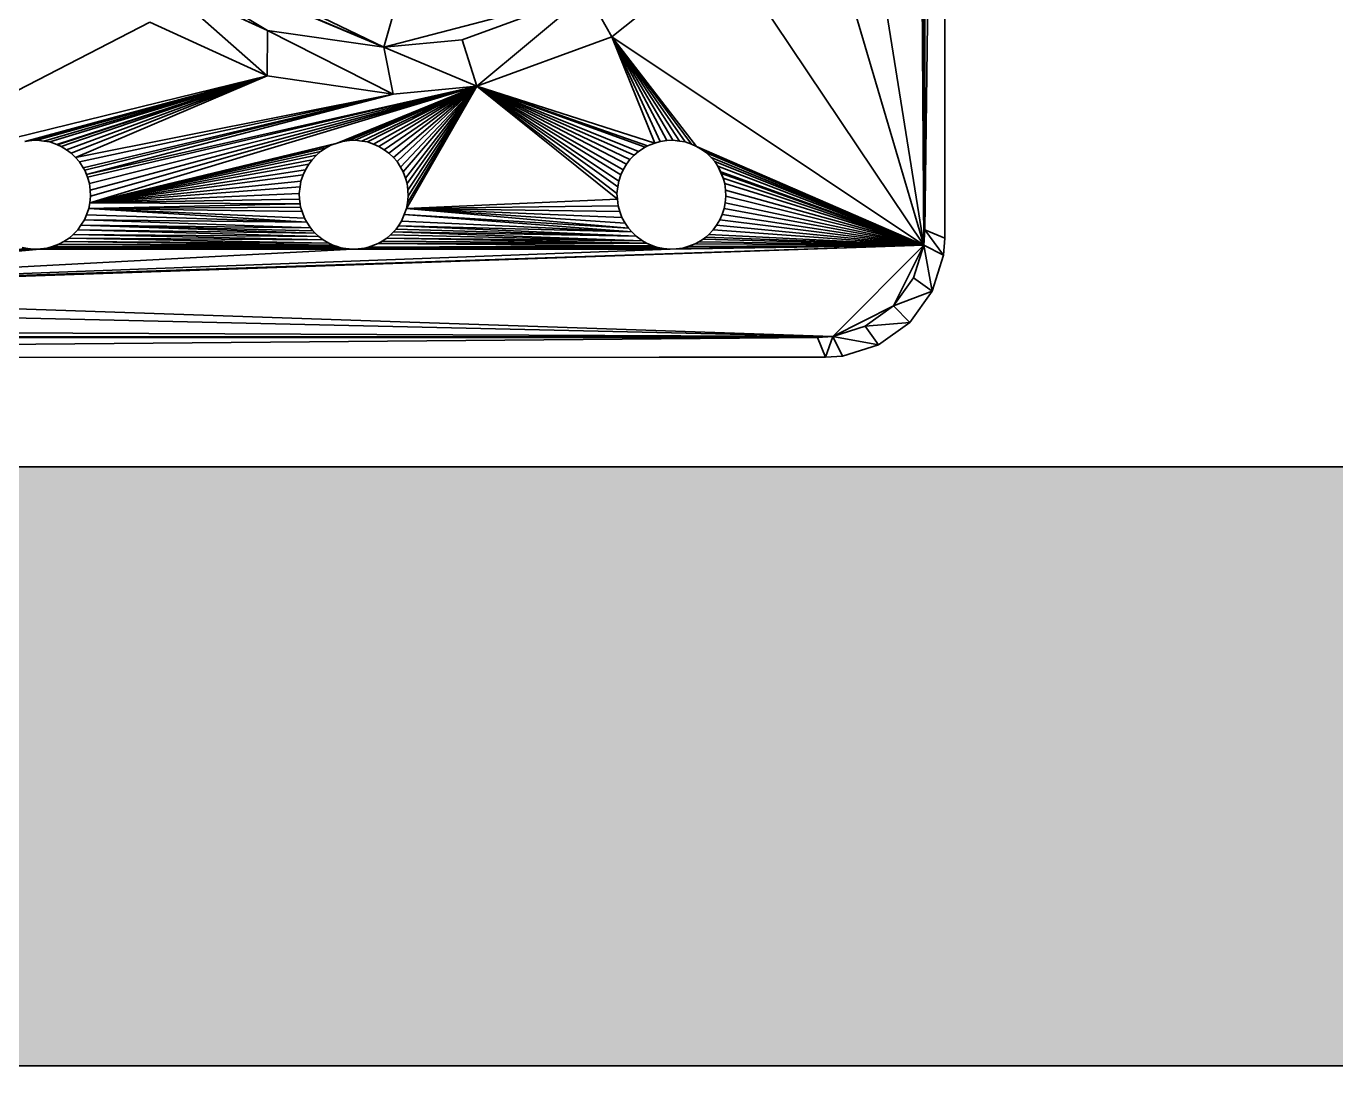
# Model space of a CAD drawing. Header units: millimetres. Extents: x -234375 to -184638, y -91483 to -70216.
# Drawn here: x -229682.9 to -229355, y -74151.6 to -73891.1 of the extents above; entities that cross this region are included whole.
import ezdxf

# ---------------------------------------------------------------- set-up
doc = ezdxf.new("R2010")
doc.units = ezdxf.units.MM
doc.header["$MEASUREMENT"] = 0
for name, color, linetype, lineweight in [('New_0_Pen_No__7', 7, 'Continuous', 35), ('New_Drawing & Figure_Pen_No__7', 7, 'Continuous', 35), ('New_Structural - Bearing_Pen_No__27', 7, 'Continuous', 35)]:
    doc.layers.add(name, color=color, linetype=linetype, lineweight=lineweight)
doc.layers.add('New_Structural - Bearing', color=7, linetype='Continuous')
doc.layers.add('New_Structural - Bearing_Pen_No__160', color=33, linetype='Continuous', lineweight=20, true_color=0xb4a35c)

# ---------------------------------------------------------------- blocks, each defined once
blk = doc.blocks.new('Wall_47', base_point=(-234132.12, -74001.63))
at = {"layer": 'New_Structural - Bearing_Pen_No__160', "linetype": 'Continuous', "lineweight": 0, "true_color": 0x5a512e}
blk.add_hatch(color=59, dxfattribs=at).paths.add_polyline_path([(-230682, -74001.47), (-230681.99, -74151.47), (-228247.57, -74151.37), (-228247.58, -74001.37)])
at = {"layer": 'New_Structural - Bearing_Pen_No__27', "color": 7, "linetype": 'Continuous', "lineweight": 35, "flags": 128}
for points in [[(-228247.58, -74001.37), (-230682, -74001.47)], [(-230681.99, -74151.47), (-228247.57, -74151.37)]]:
    blk.add_lwpolyline(points, dxfattribs=at)

msp = doc.modelspace()

# ---------------------------------------------------------------- linework, layer by layer
at = {"layer": 'New_0_Pen_No__7', "color": 7, "linetype": 'Continuous', "lineweight": 35}
for p, q in [((-228142.51, -74001.36), (-231982.12, -74001.53)), ((-228142.5, -74151.36), (-234282.11, -74151.64))]:
    msp.add_line(p, q, dxfattribs=at)
at = {"layer": 'New_Drawing & Figure_Pen_No__7', "color": 7, "linetype": 'Continuous', "lineweight": 35}
for p, q in [((-229460.71, -73556.25), (-229458.15, -73945.95)), ((-229460.71, -73556.25), (-229458.15, -73945.95)), ((-229457.89, -73568.24), (-229458.15, -73945.95)), ((-229457.89, -73568.24), (-229458.15, -73945.95)), ((-229457.88, -73942.11), (-229457.89, -73568.24)), ((-229457.89, -73568.24), (-229457.88, -73942.11)), ((-229457.88, -73942.11), (-229452.92, -73566.18)), ((-229457.88, -73942.11), (-229452.92, -73566.18)), ((-229452.9, -73944.16), (-229452.92, -73566.18)), ((-229452.92, -73566.18), (-229452.9, -73944.16)), ((-229479.92, -73808.79), (-229458.15, -73945.95)), ((-229479.92, -73808.79), (-229458.15, -73945.95)), ((-229488.88, -73841.78), (-229458.15, -73945.95)), ((-229488.88, -73841.78), (-229458.15, -73945.95)), ((-229672.16, -73862.9), (-229593.33, -73896.36)), ((-229672.16, -73862.9), (-229593.33, -73896.36)), ((-229593.33, -73896.36), (-229666.86, -73865.56)), ((-229666.86, -73865.56), (-229593.33, -73896.36)), ((-229666.86, -73865.56), (-229622.49, -73892.15)), ((-229666.86, -73865.56), (-229622.49, -73892.15)), ((-229536.28, -73893.79), (-229508.17, -73871.38)), ((-229536.28, -73893.79), (-229508.17, -73871.38)), ((-229508.17, -73871.38), (-229458.15, -73945.95)), ((-229508.17, -73871.38), (-229458.15, -73945.95)), ((-229622.62, -73903.56), (-229649.54, -73879.7)), ((-229649.54, -73879.7), (-229622.49, -73892.15)), ((-229622.62, -73903.56), (-229649.54, -73879.7)), ((-229622.49, -73892.15), (-229649.54, -73879.7)), ((-229619.86, -73883.58), (-229593.33, -73896.36)), ((-229593.33, -73896.36), (-229619.86, -73883.58)), ((-229593.33, -73896.36), (-229542.33, -73883.02)), ((-229593.33, -73896.36), (-229542.33, -73883.02)), ((-229573.79, -73894.51), (-229542.33, -73883.02)), ((-229542.33, -73883.02), (-229573.79, -73894.51)), ((-229570.04, -73906.13), (-229542.33, -73883.02)), ((-229542.33, -73883.02), (-229570.04, -73906.13)), ((-229542.33, -73883.02), (-229536.28, -73893.79)), ((-229542.33, -73883.02), (-229536.28, -73893.79)), ((-229728.45, -73929.49), (-229651.94, -73890.06)), ((-229728.45, -73929.49), (-229651.94, -73890.06)), ((-229651.94, -73890.06), (-229622.62, -73903.56)), ((-229622.62, -73903.56), (-229651.94, -73890.06)), ((-229593.33, -73896.36), (-229591.02, -73888.22)), ((-229593.33, -73896.36), (-229591.02, -73888.22)), ((-229622.62, -73903.56), (-229622.49, -73892.15)), ((-229622.62, -73903.56), (-229622.49, -73892.15)), ((-229593.33, -73896.36), (-229622.49, -73892.15)), ((-229622.49, -73892.15), (-229591.02, -73908.11)), ((-229591.02, -73908.11), (-229622.49, -73892.15)), ((-229593.33, -73896.36), (-229622.49, -73892.15)), ((-229593.33, -73896.36), (-229573.79, -73894.51)), ((-229573.79, -73894.51), (-229593.33, -73896.36)), ((-229591.02, -73908.11), (-229593.33, -73896.36)), ((-229570.04, -73906.13), (-229593.33, -73896.36)), ((-229593.33, -73896.36), (-229570.04, -73906.13)), ((-229593.33, -73896.36), (-229591.02, -73908.11)), ((-229573.79, -73894.51), (-229570.04, -73906.13)), ((-229573.79, -73894.51), (-229570.04, -73906.13)), ((-229570.04, -73906.13), (-229536.28, -73893.79)), ((-229570.04, -73906.13), (-229536.28, -73893.79)), ((-229536.28, -73893.79), (-229525.5, -73920.36)), ((-229458.15, -73945.95), (-229536.28, -73893.79)), ((-229515.05, -73921.19), (-229536.28, -73893.79)), ((-229536.28, -73893.79), (-229517.89, -73920.09)), ((-229536.28, -73893.79), (-229519.32, -73919.86)), ((-229516.35, -73920.65), (-229536.28, -73893.79)), ((-229517.89, -73920.09), (-229536.28, -73893.79)), ((-229515.05, -73921.19), (-229536.28, -73893.79)), ((-229516.35, -73920.65), (-229536.28, -73893.79)), ((-229536.28, -73893.79), (-229521, -73919.66)), ((-229536.28, -73893.79), (-229522.46, -73919.75)), ((-229519.32, -73919.86), (-229536.28, -73893.79)), ((-229521, -73919.66), (-229536.28, -73893.79)), ((-229536.28, -73893.79), (-229524.14, -73919.95)), ((-229536.28, -73893.79), (-229525.5, -73920.36)), ((-229522.46, -73919.75), (-229536.28, -73893.79)), ((-229524.14, -73919.95), (-229536.28, -73893.79)), ((-229536.28, -73893.79), (-229458.15, -73945.95)), ((-229622.62, -73903.56), (-229728.45, -73929.49)), ((-229728.45, -73929.49), (-229622.62, -73903.56)), ((-229622.62, -73903.56), (-229683.29, -73919.96)), ((-229683.29, -73919.96), (-229622.62, -73903.56)), ((-229622.62, -73903.56), (-229681.61, -73919.76)), ((-229622.62, -73903.56), (-229681.61, -73919.76)), ((-229622.62, -73903.56), (-229680.15, -73919.67)), ((-229680.15, -73919.67), (-229622.62, -73903.56)), ((-229622.62, -73903.56), (-229678.49, -73919.86)), ((-229678.49, -73919.86), (-229622.62, -73903.56)), ((-229622.62, -73903.56), (-229677.04, -73920.1)), ((-229622.62, -73903.56), (-229677.04, -73920.1)), ((-229675.29, -73920.73), (-229622.62, -73903.56)), ((-229622.62, -73903.56), (-229675.29, -73920.73)), ((-229622.62, -73903.56), (-229675.08, -73920.8)), ((-229622.62, -73903.56), (-229675.08, -73920.8)), ((-229674.2, -73921.19), (-229622.62, -73903.56)), ((-229622.62, -73903.56), (-229674.2, -73921.19)), ((-229622.62, -73903.56), (-229672.84, -73922.06)), ((-229622.62, -73903.56), (-229672.84, -73922.06)), ((-229622.62, -73903.56), (-229671.7, -73922.86)), ((-229671.7, -73922.86), (-229622.62, -73903.56)), ((-229670.57, -73924), (-229622.62, -73903.56)), ((-229670.57, -73924), (-229622.62, -73903.56)), ((-229667.84, -73928.26), (-229570.04, -73906.13)), ((-229570.04, -73906.13), (-229667.84, -73928.26)), ((-229570.04, -73906.13), (-229667.62, -73928.88)), ((-229667.62, -73928.88), (-229570.04, -73906.13)), ((-229667.12, -73930.51), (-229570.04, -73906.13)), ((-229667.12, -73930.51), (-229570.04, -73906.13)), ((-229667.02, -73935.32), (-229570.04, -73906.13)), ((-229570.04, -73906.13), (-229667.02, -73935.32)), ((-229570.04, -73906.13), (-229666.92, -73932.19)), ((-229570.04, -73906.13), (-229666.92, -73932.19)), ((-229666.83, -73933.65), (-229570.04, -73906.13)), ((-229570.04, -73906.13), (-229666.83, -73933.65)), ((-229591.02, -73908.11), (-229622.62, -73903.56)), ((-229622.62, -73903.56), (-229591.02, -73908.11)), ((-229605.08, -73920.36), (-229570.04, -73906.13)), ((-229570.04, -73906.13), (-229605.08, -73920.36)), ((-229603.71, -73919.95), (-229570.04, -73906.13)), ((-229603.71, -73919.95), (-229570.04, -73906.13)), ((-229570.04, -73906.13), (-229602.03, -73919.76)), ((-229602.03, -73919.76), (-229570.04, -73906.13)), ((-229570.04, -73906.13), (-229600.58, -73919.67)), ((-229570.04, -73906.13), (-229600.58, -73919.67)), ((-229570.04, -73906.13), (-229598.9, -73919.86)), ((-229598.9, -73919.86), (-229570.04, -73906.13)), ((-229597.47, -73920.1), (-229570.04, -73906.13)), ((-229597.47, -73920.1), (-229570.04, -73906.13)), ((-229570.04, -73906.13), (-229595.93, -73920.65)), ((-229595.93, -73920.65), (-229570.04, -73906.13)), ((-229594.62, -73921.19), (-229570.04, -73906.13)), ((-229570.04, -73906.13), (-229594.62, -73921.19)), ((-229570.04, -73906.13), (-229593.26, -73922.05)), ((-229570.04, -73906.13), (-229593.26, -73922.05)), ((-229570.04, -73906.13), (-229592.12, -73922.86)), ((-229592.12, -73922.86), (-229570.04, -73906.13)), ((-229570.04, -73906.13), (-229591.02, -73908.11)), ((-229591.02, -73908.11), (-229570.04, -73906.13)), ((-229570.04, -73906.13), (-229590.99, -73923.99)), ((-229590.99, -73923.99), (-229570.04, -73906.13)), ((-229570.04, -73906.13), (-229590.06, -73925.02)), ((-229590.06, -73925.02), (-229570.04, -73906.13)), ((-229570.04, -73906.13), (-229589.19, -73926.38)), ((-229589.19, -73926.38), (-229570.04, -73906.13)), ((-229570.04, -73906.13), (-229588.5, -73927.6)), ((-229588.5, -73927.6), (-229570.04, -73906.13)), ((-229570.04, -73906.13), (-229587.95, -73929.14)), ((-229587.95, -73929.14), (-229570.04, -73906.13)), ((-229587.69, -73936.75), (-229570.04, -73906.13)), ((-229570.04, -73906.13), (-229587.69, -73936.75)), ((-229570.04, -73906.13), (-229587.54, -73930.51)), ((-229587.54, -73930.51), (-229570.04, -73906.13)), ((-229587.45, -73935.32), (-229570.04, -73906.13)), ((-229587.45, -73935.32), (-229570.04, -73906.13)), ((-229570.04, -73906.13), (-229587.35, -73932.18)), ((-229587.35, -73932.18), (-229570.04, -73906.13)), ((-229570.04, -73906.13), (-229587.25, -73933.64)), ((-229587.25, -73933.64), (-229570.04, -73906.13)), ((-229527.96, -73921.41), (-229570.04, -73906.13)), ((-229527.35, -73921.06), (-229570.04, -73906.13)), ((-229570.04, -73906.13), (-229534.98, -73932.98)), ((-229570.04, -73906.13), (-229534.88, -73934.44)), ((-229534.88, -73934.44), (-229570.04, -73906.13)), ((-229570.04, -73906.13), (-229525.5, -73920.36)), ((-229570.04, -73906.13), (-229530.65, -73923.4)), ((-229570.04, -73906.13), (-229531.77, -73924.52)), ((-229570.04, -73906.13), (-229529.62, -73922.46)), ((-229570.04, -73906.13), (-229530.65, -73923.4)), ((-229527.96, -73921.41), (-229570.04, -73906.13)), ((-229529.62, -73922.46), (-229570.04, -73906.13)), ((-229570.04, -73906.13), (-229531.77, -73924.52)), ((-229570.04, -73906.13), (-229532.59, -73925.67)), ((-229570.04, -73906.13), (-229533.45, -73927.03)), ((-229570.04, -73906.13), (-229533.99, -73928.33)), ((-229532.59, -73925.67), (-229570.04, -73906.13)), ((-229533.45, -73927.03), (-229570.04, -73906.13)), ((-229570.04, -73906.13), (-229534.55, -73929.87)), ((-229570.04, -73906.13), (-229534.78, -73931.31)), ((-229533.99, -73928.33), (-229570.04, -73906.13)), ((-229534.55, -73929.87), (-229570.04, -73906.13)), ((-229534.78, -73931.31), (-229570.04, -73906.13)), ((-229534.98, -73932.98), (-229570.04, -73906.13)), ((-229525.5, -73920.36), (-229570.04, -73906.13)), ((-229527.35, -73921.06), (-229570.04, -73906.13)), ((-229591.02, -73908.11), (-229670.57, -73924)), ((-229591.02, -73908.11), (-229670.57, -73924)), ((-229669.63, -73925.03), (-229591.02, -73908.11)), ((-229591.02, -73908.11), (-229669.63, -73925.03)), ((-229591.02, -73908.11), (-229668.68, -73926.53)), ((-229668.68, -73926.53), (-229591.02, -73908.11)), ((-229668.27, -73927.16), (-229591.02, -73908.11)), ((-229591.02, -73908.11), (-229668.27, -73927.16)), ((-229667.84, -73928.26), (-229591.02, -73908.11)), ((-229591.02, -73908.11), (-229667.84, -73928.26)), ((-229683.29, -73919.96), (-229681.61, -73919.76)), ((-229680.15, -73919.67), (-229681.61, -73919.76)), ((-229678.49, -73919.86), (-229680.15, -73919.67)), ((-229602.03, -73919.76), (-229603.71, -73919.95)), ((-229600.58, -73919.67), (-229602.03, -73919.76)), ((-229598.9, -73919.86), (-229600.58, -73919.67)), ((-229522.46, -73919.75), (-229524.14, -73919.95)), ((-229521, -73919.66), (-229522.46, -73919.75)), ((-229519.32, -73919.86), (-229521, -73919.66)), ((-229677.04, -73920.1), (-229678.49, -73919.86)), ((-229675.29, -73920.73), (-229677.04, -73920.1)), ((-229675.29, -73920.73), (-229675.08, -73920.8)), ((-229674.2, -73921.19), (-229675.08, -73920.8)), ((-229674.2, -73921.19), (-229672.84, -73922.06)), ((-229671.7, -73922.86), (-229672.84, -73922.06)), ((-229670.57, -73924), (-229671.7, -73922.86)), ((-229605.08, -73920.36), (-229667.02, -73935.32)), ((-229605.08, -73920.36), (-229667.02, -73935.32)), ((-229667.02, -73935.32), (-229606.62, -73920.91)), ((-229606.62, -73920.91), (-229667.02, -73935.32)), ((-229667.02, -73935.32), (-229607.84, -73921.6)), ((-229607.84, -73921.6), (-229667.02, -73935.32)), ((-229667.02, -73935.32), (-229609.2, -73922.47)), ((-229609.2, -73922.47), (-229667.02, -73935.32)), ((-229609.2, -73922.47), (-229610.23, -73923.4)), ((-229607.84, -73921.6), (-229609.2, -73922.47)), ((-229606.62, -73920.91), (-229607.84, -73921.6)), ((-229605.08, -73920.36), (-229606.62, -73920.91)), ((-229603.71, -73919.95), (-229605.08, -73920.36)), ((-229597.47, -73920.1), (-229598.9, -73919.86)), ((-229595.93, -73920.65), (-229597.47, -73920.1)), ((-229594.62, -73921.19), (-229595.93, -73920.65)), ((-229594.62, -73921.19), (-229593.26, -73922.05)), ((-229592.12, -73922.86), (-229593.26, -73922.05)), ((-229590.99, -73923.99), (-229592.12, -73922.86)), ((-229529.62, -73922.46), (-229530.65, -73923.4)), ((-229527.96, -73921.41), (-229529.62, -73922.46)), ((-229527.96, -73921.41), (-229527.35, -73921.06)), ((-229525.5, -73920.36), (-229527.35, -73921.06)), ((-229524.14, -73919.95), (-229525.5, -73920.36)), ((-229517.89, -73920.09), (-229519.32, -73919.86)), ((-229516.35, -73920.65), (-229517.89, -73920.09)), ((-229515.05, -73921.19), (-229516.35, -73920.65)), ((-229458.15, -73945.95), (-229515.05, -73921.19)), ((-229513.69, -73922.05), (-229515.05, -73921.19)), ((-229515.05, -73921.19), (-229458.15, -73945.95)), ((-229513.69, -73922.05), (-229458.15, -73945.95)), ((-229458.15, -73945.95), (-229513.69, -73922.05)), ((-229512.55, -73922.85), (-229513.69, -73922.05)), ((-229458.15, -73945.95), (-229512.55, -73922.85)), ((-229511.41, -73923.99), (-229512.55, -73922.85)), ((-229512.55, -73922.85), (-229458.15, -73945.95)), ((-229669.63, -73925.03), (-229670.57, -73924)), ((-229668.68, -73926.53), (-229669.63, -73925.03)), ((-229667.02, -73935.32), (-229610.23, -73923.4)), ((-229610.23, -73923.4), (-229667.02, -73935.32)), ((-229667.02, -73935.32), (-229611.36, -73924.54)), ((-229611.36, -73924.54), (-229667.02, -73935.32)), ((-229667.02, -73935.32), (-229612.17, -73925.67)), ((-229612.17, -73925.67), (-229667.02, -73935.32)), ((-229612.17, -73925.67), (-229613.03, -73927.03)), ((-229611.36, -73924.54), (-229612.17, -73925.67)), ((-229610.23, -73923.4), (-229611.36, -73924.54)), ((-229590.06, -73925.02), (-229590.99, -73923.99)), ((-229589.19, -73926.38), (-229590.06, -73925.02)), ((-229588.5, -73927.6), (-229589.19, -73926.38)), ((-229532.59, -73925.67), (-229533.45, -73927.03)), ((-229531.77, -73924.52), (-229532.59, -73925.67)), ((-229530.65, -73923.4), (-229531.77, -73924.52)), ((-229458.15, -73945.95), (-229511.41, -73923.99)), ((-229510.48, -73925.02), (-229511.41, -73923.99)), ((-229511.41, -73923.99), (-229458.15, -73945.95)), ((-229458.15, -73945.95), (-229510.48, -73925.02)), ((-229509.75, -73926.17), (-229510.48, -73925.02)), ((-229510.48, -73925.02), (-229458.15, -73945.95)), ((-229508.37, -73929.14), (-229509.75, -73926.17)), ((-229458.15, -73945.95), (-229509.75, -73926.17)), ((-229509.75, -73926.17), (-229458.15, -73945.95)), ((-229458.15, -73945.95), (-229509.75, -73926.17)), ((-229508.94, -73927.55), (-229509.75, -73926.17)), ((-229668.27, -73927.16), (-229668.68, -73926.53)), ((-229667.84, -73928.26), (-229668.27, -73927.16)), ((-229667.84, -73928.26), (-229667.62, -73928.88)), ((-229667.12, -73930.51), (-229667.62, -73928.88)), ((-229667.02, -73935.32), (-229613.03, -73927.03)), ((-229613.03, -73927.03), (-229667.02, -73935.32)), ((-229667.02, -73935.32), (-229613.57, -73928.34)), ((-229613.57, -73928.34), (-229667.02, -73935.32)), ((-229613.57, -73928.34), (-229614.12, -73929.88)), ((-229613.03, -73927.03), (-229613.57, -73928.34)), ((-229587.95, -73929.14), (-229588.5, -73927.6)), ((-229587.54, -73930.51), (-229587.95, -73929.14)), ((-229533.99, -73928.33), (-229534.55, -73929.87)), ((-229533.45, -73927.03), (-229533.99, -73928.33)), ((-229458.15, -73945.95), (-229508.94, -73927.55)), ((-229458.15, -73945.95), (-229508.78, -73928.01)), ((-229508.37, -73929.14), (-229508.78, -73928.01)), ((-229508.37, -73929.14), (-229458.15, -73945.95)), ((-229458.15, -73945.95), (-229508.37, -73929.14)), ((-229507.96, -73930.5), (-229508.37, -73929.14)), ((-229508.37, -73929.14), (-229458.15, -73945.95)), ((-229667.12, -73930.51), (-229666.92, -73932.19)), ((-229667.02, -73935.32), (-229614.12, -73929.88)), ((-229614.12, -73929.88), (-229667.02, -73935.32)), ((-229667.02, -73935.32), (-229614.36, -73931.31)), ((-229614.36, -73931.31), (-229667.02, -73935.32)), ((-229666.83, -73933.65), (-229666.92, -73932.19)), ((-229614.36, -73931.31), (-229614.55, -73932.99)), ((-229614.12, -73929.88), (-229614.36, -73931.31)), ((-229587.35, -73932.18), (-229587.54, -73930.51)), ((-229587.25, -73933.64), (-229587.35, -73932.18)), ((-229534.78, -73931.31), (-229534.98, -73932.98)), ((-229534.55, -73929.87), (-229534.78, -73931.31)), ((-229507.77, -73932.18), (-229507.96, -73930.5)), ((-229507.96, -73930.5), (-229458.15, -73945.95)), ((-229507.96, -73930.5), (-229458.15, -73945.95)), ((-229458.15, -73945.95), (-229507.77, -73932.18)), ((-229507.68, -73933.64), (-229507.77, -73932.18)), ((-229507.77, -73932.18), (-229458.15, -73945.95)), ((-229667.26, -73936.76), (-229667.02, -73935.32)), ((-229667.26, -73936.76), (-229614.33, -73935.58)), ((-229614.33, -73935.58), (-229667.26, -73936.76)), ((-229667.02, -73935.32), (-229614.55, -73932.99)), ((-229614.55, -73932.99), (-229667.02, -73935.32)), ((-229667.02, -73935.32), (-229666.83, -73933.65)), ((-229614.46, -73934.45), (-229667.02, -73935.32)), ((-229667.02, -73935.32), (-229614.46, -73934.45)), ((-229614.33, -73935.58), (-229667.02, -73935.32)), ((-229614.33, -73935.58), (-229667.02, -73935.32)), ((-229614.55, -73932.99), (-229614.46, -73934.45)), ((-229614.46, -73934.45), (-229614.33, -73935.58)), ((-229614.33, -73935.58), (-229614.23, -73936.45)), ((-229534.88, -73934.44), (-229587.69, -73936.75)), ((-229587.69, -73936.75), (-229534.88, -73934.44)), ((-229587.45, -73935.32), (-229587.69, -73936.75)), ((-229534.69, -73936.11), (-229587.69, -73936.75)), ((-229534.69, -73936.11), (-229587.69, -73936.75)), ((-229587.45, -73935.32), (-229587.25, -73933.64)), ((-229534.98, -73932.98), (-229534.88, -73934.44)), ((-229534.69, -73936.11), (-229534.88, -73934.44)), ((-229534.69, -73936.11), (-229534.28, -73937.49)), ((-229508.11, -73936.75), (-229507.87, -73935.32)), ((-229507.87, -73935.32), (-229507.68, -73933.64)), ((-229458.15, -73945.95), (-229507.87, -73935.32)), ((-229507.87, -73935.32), (-229458.15, -73945.95)), ((-229458.15, -73945.95), (-229507.68, -73933.64)), ((-229507.68, -73933.64), (-229458.15, -73945.95)), ((-229668.35, -73939.6), (-229667.81, -73938.3)), ((-229667.26, -73936.76), (-229667.81, -73938.3)), ((-229612.64, -73940.21), (-229667.81, -73938.3)), ((-229612.64, -73940.21), (-229667.81, -73938.3)), ((-229667.26, -73936.76), (-229614.23, -73936.45)), ((-229614.23, -73936.45), (-229667.26, -73936.76)), ((-229613.27, -73939.13), (-229667.26, -73936.76)), ((-229612.64, -73940.21), (-229667.26, -73936.76)), ((-229667.26, -73936.76), (-229613.86, -73937.49)), ((-229667.26, -73936.76), (-229613.27, -73939.13)), ((-229613.86, -73937.49), (-229667.26, -73936.76)), ((-229667.26, -73936.76), (-229612.64, -73940.21)), ((-229614.23, -73936.45), (-229613.86, -73937.49)), ((-229613.86, -73937.49), (-229613.27, -73939.13)), ((-229613.27, -73939.13), (-229612.64, -73940.21)), ((-229588.24, -73938.29), (-229588.97, -73939.89)), ((-229587.69, -73936.75), (-229588.24, -73938.29)), ((-229532.13, -73941.67), (-229588.24, -73938.29)), ((-229588.24, -73938.29), (-229531.3, -73942.57)), ((-229532.13, -73941.67), (-229588.24, -73938.29)), ((-229531.3, -73942.57), (-229588.24, -73938.29)), ((-229587.69, -73936.75), (-229532.13, -73941.67)), ((-229587.69, -73936.75), (-229533.73, -73939.03)), ((-229587.69, -73936.75), (-229532.91, -73940.45)), ((-229587.69, -73936.75), (-229534.28, -73937.49)), ((-229587.69, -73936.75), (-229533.73, -73939.03)), ((-229534.28, -73937.49), (-229587.69, -73936.75)), ((-229532.91, -73940.45), (-229587.69, -73936.75)), ((-229532.13, -73941.67), (-229587.69, -73936.75)), ((-229534.28, -73937.49), (-229533.73, -73939.03)), ((-229533.73, -73939.03), (-229532.91, -73940.45)), ((-229509.2, -73939.59), (-229508.66, -73938.29)), ((-229508.66, -73938.29), (-229508.11, -73936.75)), ((-229458.15, -73945.95), (-229508.66, -73938.29)), ((-229508.66, -73938.29), (-229458.15, -73945.95)), ((-229458.15, -73945.95), (-229508.11, -73936.75)), ((-229508.11, -73936.75), (-229458.15, -73945.95)), ((-229670.02, -73942.1), (-229671.16, -73943.23)), ((-229669.22, -73940.96), (-229670.02, -73942.1)), ((-229670.02, -73942.1), (-229609.67, -73943.78)), ((-229610.54, -73942.91), (-229670.02, -73942.1)), ((-229609.67, -73943.78), (-229670.02, -73942.1)), ((-229610.54, -73942.91), (-229670.02, -73942.1)), ((-229668.35, -73939.6), (-229669.22, -73940.96)), ((-229611.12, -73942.33), (-229669.22, -73940.96)), ((-229610.54, -73942.91), (-229669.22, -73940.96)), ((-229669.22, -73940.96), (-229611.74, -73941.62)), ((-229669.22, -73940.96), (-229611.12, -73942.33)), ((-229669.22, -73940.96), (-229610.54, -73942.91)), ((-229611.74, -73941.62), (-229669.22, -73940.96)), ((-229668.35, -73939.6), (-229612.64, -73940.21)), ((-229668.35, -73939.6), (-229611.74, -73941.62)), ((-229612.64, -73940.21), (-229668.35, -73939.6)), ((-229668.35, -73939.6), (-229611.74, -73941.62)), ((-229612.64, -73940.21), (-229611.74, -73941.62)), ((-229611.74, -73941.62), (-229611.12, -73942.33)), ((-229611.12, -73942.33), (-229610.54, -73942.91)), ((-229591.73, -73943.37), (-229590.91, -73942.56)), ((-229590.27, -73941.92), (-229590.91, -73942.56)), ((-229528.59, -73944.81), (-229590.91, -73942.56)), ((-229530.21, -73943.65), (-229590.91, -73942.56)), ((-229530.21, -73943.65), (-229590.91, -73942.56)), ((-229528.59, -73944.81), (-229590.91, -73942.56)), ((-229589.71, -73941.06), (-229590.27, -73941.92)), ((-229530.21, -73943.65), (-229590.27, -73941.92)), ((-229590.27, -73941.92), (-229530.21, -73943.65)), ((-229589.71, -73941.06), (-229588.97, -73939.89)), ((-229531.3, -73942.57), (-229589.71, -73941.06)), ((-229589.71, -73941.06), (-229530.21, -73943.65)), ((-229589.71, -73941.06), (-229531.3, -73942.57)), ((-229589.71, -73941.06), (-229530.21, -73943.65)), ((-229531.3, -73942.57), (-229588.97, -73939.89)), ((-229531.3, -73942.57), (-229588.97, -73939.89)), ((-229532.91, -73940.45), (-229532.13, -73941.67)), ((-229532.13, -73941.67), (-229531.3, -73942.57)), ((-229531.3, -73942.57), (-229530.21, -73943.65)), ((-229512.01, -73943.23), (-229510.88, -73942.1)), ((-229510.88, -73942.1), (-229510.07, -73940.95)), ((-229458.15, -73945.95), (-229510.88, -73942.1)), ((-229510.88, -73942.1), (-229458.15, -73945.95)), ((-229510.07, -73940.95), (-229509.2, -73939.59)), ((-229510.07, -73940.95), (-229458.15, -73945.95)), ((-229510.07, -73940.95), (-229458.15, -73945.95)), ((-229458.15, -73945.95), (-229509.2, -73939.59)), ((-229509.2, -73939.59), (-229458.15, -73945.95)), ((-229457.88, -73942.11), (-229458.15, -73945.95)), ((-229458.15, -73945.95), (-229457.88, -73942.11)), ((-229452.9, -73944.16), (-229457.88, -73942.11)), ((-229453.21, -73948.43), (-229457.88, -73942.11)), ((-229453.21, -73948.43), (-229457.88, -73942.11)), ((-229457.88, -73942.11), (-229452.9, -73944.16)), ((-229804.78, -73957.86), (-229458.15, -73945.95)), ((-229804.78, -73957.86), (-229458.15, -73945.95)), ((-229791.28, -73957.08), (-229458.15, -73945.95)), ((-229791.28, -73957.08), (-229458.15, -73945.95)), ((-229674.76, -73945.72), (-229676.31, -73946.27)), ((-229676.31, -73946.27), (-229606.14, -73945.89)), ((-229606.14, -73945.89), (-229676.31, -73946.27)), ((-229674.76, -73945.72), (-229673.55, -73945.03)), ((-229674.76, -73945.72), (-229606.14, -73945.89)), ((-229674.76, -73945.72), (-229606.14, -73945.89)), ((-229673.55, -73945.03), (-229672.19, -73944.17)), ((-229673.55, -73945.03), (-229607.16, -73945.46)), ((-229673.55, -73945.03), (-229606.14, -73945.89)), ((-229607.16, -73945.46), (-229673.55, -73945.03)), ((-229606.14, -73945.89), (-229673.55, -73945.03)), ((-229672.19, -73944.17), (-229671.16, -73943.23)), ((-229672.19, -73944.17), (-229607.16, -73945.46)), ((-229608.55, -73944.57), (-229672.19, -73944.17)), ((-229607.16, -73945.46), (-229672.19, -73944.17)), ((-229672.19, -73944.17), (-229608.55, -73944.57)), ((-229609.67, -73943.78), (-229671.16, -73943.23)), ((-229609.67, -73943.78), (-229671.16, -73943.23)), ((-229608.55, -73944.57), (-229671.16, -73943.23)), ((-229671.16, -73943.23), (-229608.55, -73944.57)), ((-229610.54, -73942.91), (-229609.67, -73943.78)), ((-229609.67, -73943.78), (-229608.55, -73944.57)), ((-229608.55, -73944.57), (-229607.16, -73945.46)), ((-229607.16, -73945.46), (-229606.14, -73945.89)), ((-229606.14, -73945.89), (-229605.02, -73946.29)), ((-229594.83, -73945.54), (-229597.22, -73946.44)), ((-229593.81, -73944.92), (-229594.83, -73945.54)), ((-229527.63, -73945.41), (-229594.83, -73945.54)), ((-229527.63, -73945.41), (-229594.83, -73945.54)), ((-229594.83, -73945.54), (-229526.01, -73946.08)), ((-229526.01, -73946.08), (-229594.83, -73945.54)), ((-229593.81, -73944.92), (-229592.61, -73944.16)), ((-229593.81, -73944.92), (-229527.63, -73945.41)), ((-229593.81, -73944.92), (-229527.63, -73945.41)), ((-229591.73, -73943.37), (-229592.61, -73944.16)), ((-229592.61, -73944.16), (-229527.63, -73945.41)), ((-229528.59, -73944.81), (-229592.61, -73944.16)), ((-229528.59, -73944.81), (-229592.61, -73944.16)), ((-229527.63, -73945.41), (-229592.61, -73944.16)), ((-229528.59, -73944.81), (-229591.73, -73943.37)), ((-229591.73, -73943.37), (-229528.59, -73944.81)), ((-229530.21, -73943.65), (-229528.59, -73944.81)), ((-229528.59, -73944.81), (-229527.63, -73945.41)), ((-229527.63, -73945.41), (-229526.01, -73946.08)), ((-229521.66, -73946.96), (-229458.15, -73945.95)), ((-229521.66, -73946.96), (-229458.15, -73945.95)), ((-229520.2, -73946.87), (-229458.15, -73945.95)), ((-229520.2, -73946.87), (-229458.15, -73945.95)), ((-229458.15, -73945.95), (-229518.52, -73946.67)), ((-229518.52, -73946.67), (-229458.15, -73945.95)), ((-229517.21, -73946.29), (-229515.37, -73945.61)), ((-229458.15, -73945.95), (-229517.21, -73946.29)), ((-229458.15, -73945.95), (-229517.21, -73946.29)), ((-229515.37, -73945.61), (-229514.47, -73945.07)), ((-229458.15, -73945.95), (-229515.37, -73945.61)), ((-229458.15, -73945.95), (-229515.37, -73945.61)), ((-229514.47, -73945.07), (-229513.43, -73944.41)), ((-229458.15, -73945.95), (-229514.47, -73945.07)), ((-229458.15, -73945.95), (-229514.47, -73945.07)), ((-229513.43, -73944.41), (-229512.74, -73943.96)), ((-229458.15, -73945.95), (-229513.43, -73944.41)), ((-229458.15, -73945.95), (-229513.43, -73944.41)), ((-229512.74, -73943.96), (-229512.01, -73943.23)), ((-229458.15, -73945.95), (-229512.74, -73943.96)), ((-229458.15, -73945.95), (-229512.74, -73943.96)), ((-229458.15, -73945.95), (-229512.01, -73943.23)), ((-229458.15, -73945.95), (-229512.01, -73943.23)), ((-229458.15, -73945.95), (-229480.96, -73968.76)), ((-229458.15, -73945.95), (-229480.96, -73968.76)), ((-229458.15, -73945.95), (-229465.76, -73961.15)), ((-229458.15, -73945.95), (-229465.76, -73961.15)), ((-229460.69, -73954.1), (-229458.15, -73945.95)), ((-229458.15, -73945.95), (-229460.69, -73954.1)), ((-229456.02, -73957.45), (-229458.15, -73945.95)), ((-229458.15, -73945.95), (-229453.21, -73948.43)), ((-229458.15, -73945.95), (-229456.02, -73957.45)), ((-229453.21, -73948.43), (-229458.15, -73945.95)), ((-229453.21, -73948.43), (-229452.9, -73944.16)), ((-229453.21, -73948.43), (-229452.9, -73944.16)), ((-229791.28, -73957.08), (-229682.49, -73946.77)), ((-229791.28, -73957.08), (-229682.49, -73946.77)), ((-229681.14, -73946.93), (-229791.28, -73957.08)), ((-229791.28, -73957.08), (-229681.14, -73946.93)), ((-229601.23, -73946.96), (-229791.28, -73957.08)), ((-229521.66, -73946.96), (-229791.28, -73957.08)), ((-229791.28, -73957.08), (-229521.66, -73946.96)), ((-229601.23, -73946.96), (-229791.28, -73957.08)), ((-229680.48, -73947.01), (-229791.28, -73957.08)), ((-229680.48, -73947.01), (-229791.28, -73957.08)), ((-229683.92, -73946.54), (-229682.49, -73946.77)), ((-229682.49, -73946.77), (-229681.14, -73946.93)), ((-229681.14, -73946.93), (-229679.35, -73946.88)), ((-229681.14, -73946.93), (-229680.48, -73947.01)), ((-229680.48, -73947.01), (-229681.14, -73946.93)), ((-229604.14, -73946.6), (-229680.48, -73947.01)), ((-229604.14, -73946.6), (-229680.48, -73947.01)), ((-229602.91, -73946.77), (-229680.48, -73947.01)), ((-229602.91, -73946.77), (-229680.48, -73947.01)), ((-229679.35, -73946.88), (-229680.48, -73947.01)), ((-229680.48, -73947.01), (-229679.35, -73946.88)), ((-229680.48, -73947.01), (-229601.23, -73946.96)), ((-229601.23, -73946.96), (-229680.48, -73947.01)), ((-229679.35, -73946.88), (-229605.02, -73946.29)), ((-229605.02, -73946.29), (-229679.35, -73946.88)), ((-229679.35, -73946.88), (-229604.14, -73946.6)), ((-229679.35, -73946.88), (-229604.14, -73946.6)), ((-229677.67, -73946.68), (-229679.35, -73946.88)), ((-229676.31, -73946.27), (-229677.67, -73946.68)), ((-229677.67, -73946.68), (-229605.02, -73946.29)), ((-229605.02, -73946.29), (-229677.67, -73946.68)), ((-229676.31, -73946.27), (-229605.02, -73946.29)), ((-229676.31, -73946.27), (-229605.02, -73946.29)), ((-229605.02, -73946.29), (-229604.14, -73946.6)), ((-229604.14, -73946.6), (-229602.91, -73946.77)), ((-229602.91, -73946.77), (-229601.23, -73946.96)), ((-229525.1, -73946.41), (-229601.23, -73946.96)), ((-229525.1, -73946.41), (-229601.23, -73946.96)), ((-229523.33, -73946.77), (-229601.23, -73946.96)), ((-229523.33, -73946.77), (-229601.23, -73946.96)), ((-229599.77, -73946.87), (-229601.23, -73946.96)), ((-229601.23, -73946.96), (-229521.66, -73946.96)), ((-229521.66, -73946.96), (-229601.23, -73946.96)), ((-229525.1, -73946.41), (-229599.77, -73946.87)), ((-229599.77, -73946.87), (-229525.1, -73946.41)), ((-229598.1, -73946.68), (-229599.77, -73946.87)), ((-229598.1, -73946.68), (-229525.1, -73946.41)), ((-229598.1, -73946.68), (-229525.1, -73946.41)), ((-229598.1, -73946.68), (-229597.22, -73946.44)), ((-229526.01, -73946.08), (-229597.22, -73946.44)), ((-229526.01, -73946.08), (-229597.22, -73946.44)), ((-229525.1, -73946.41), (-229597.22, -73946.44)), ((-229597.22, -73946.44), (-229525.1, -73946.41)), ((-229526.01, -73946.08), (-229525.1, -73946.41)), ((-229525.1, -73946.41), (-229523.33, -73946.77)), ((-229523.33, -73946.77), (-229521.66, -73946.96)), ((-229521.66, -73946.96), (-229520.2, -73946.87)), ((-229520.2, -73946.87), (-229518.52, -73946.67)), ((-229518.52, -73946.67), (-229517.21, -73946.29)), ((-229453.21, -73948.43), (-229456.02, -73957.45)), ((-229453.21, -73948.43), (-229456.02, -73957.45)), ((-229460.69, -73954.1), (-229465.76, -73961.15)), ((-229465.76, -73961.15), (-229460.69, -73954.1)), ((-229456.02, -73957.45), (-229460.69, -73954.1)), ((-229460.69, -73954.1), (-229456.02, -73957.45)), ((-229966.42, -73957.87), (-229480.96, -73968.76)), ((-229966.42, -73957.87), (-229480.96, -73968.76)), ((-229804.78, -73957.86), (-229480.96, -73968.76)), ((-229804.78, -73957.86), (-229480.96, -73968.76)), ((-229456.02, -73957.45), (-229465.76, -73961.15)), ((-229465.76, -73961.15), (-229456.02, -73957.45)), ((-229456.02, -73957.45), (-229461.64, -73965.27)), ((-229461.64, -73965.27), (-229456.02, -73957.45)), ((-229465.76, -73961.15), (-229480.96, -73968.76)), ((-229465.76, -73961.15), (-229480.96, -73968.76)), ((-229472.81, -73966.22), (-229465.76, -73961.15)), ((-229465.76, -73961.15), (-229472.81, -73966.22)), ((-229461.64, -73965.27), (-229465.76, -73961.15)), ((-229465.76, -73961.15), (-229461.64, -73965.27)), ((-229472.81, -73966.22), (-229461.64, -73965.27)), ((-229472.81, -73966.22), (-229461.64, -73965.27)), ((-229469.45, -73970.89), (-229461.64, -73965.27)), ((-229461.64, -73965.27), (-229469.45, -73970.89)), ((-229480.96, -73968.76), (-230089.49, -73966.24)), ((-229480.96, -73968.76), (-230089.49, -73966.24)), ((-229480.96, -73968.76), (-230077.5, -73969.06)), ((-229480.96, -73968.76), (-230077.5, -73969.06)), ((-229480.96, -73968.76), (-229484.8, -73969.03)), ((-229484.8, -73969.03), (-229480.96, -73968.76)), ((-229482.74, -73974.01), (-229480.96, -73968.76)), ((-229480.96, -73968.76), (-229482.74, -73974.01)), ((-229480.96, -73968.76), (-229472.81, -73966.22)), ((-229472.81, -73966.22), (-229480.96, -73968.76)), ((-229480.96, -73968.76), (-229469.45, -73970.89)), ((-229480.96, -73968.76), (-229469.45, -73970.89)), ((-229480.96, -73968.76), (-229478.48, -73973.7)), ((-229480.96, -73968.76), (-229478.48, -73973.7)), ((-229469.45, -73970.89), (-229472.81, -73966.22)), ((-229472.81, -73966.22), (-229469.45, -73970.89)), ((-230079.56, -73974.03), (-229484.8, -73969.03)), ((-230079.56, -73974.03), (-229484.8, -73969.03)), ((-230077.5, -73969.06), (-229484.8, -73969.03)), ((-229484.8, -73969.03), (-230077.5, -73969.06)), ((-229484.8, -73969.03), (-229482.74, -73974.01)), ((-229482.74, -73974.01), (-229484.8, -73969.03)), ((-229469.45, -73970.89), (-229478.48, -73973.7)), ((-229478.48, -73973.7), (-229469.45, -73970.89)), ((-230079.56, -73974.03), (-229482.74, -73974.01)), ((-230079.56, -73974.03), (-229482.74, -73974.01)), ((-229524.39, -73973.99), (-229482.74, -73974.01)), ((-229524.39, -73973.99), (-229482.74, -73974.01)), ((-229478.48, -73973.7), (-229482.74, -73974.01)), ((-229478.48, -73973.7), (-229482.74, -73974.01)), ((-228142.51, -74001.36), (-231982.12, -74001.53)), ((-231567, -74001.51), (-228699.59, -74001.39)), ((-228142.5, -74151.36), (-234282.11, -74151.64))]:
    msp.add_line(p, q, dxfattribs=at)

# ---------------------------------------------------------------- block references
at = {"layer": 'New_Structural - Bearing', "color": 7, "lineweight": 35}
msp.add_blockref('Wall_47', (-234132.12, -74001.63), dxfattribs=at)

doc.saveas('drawing.dxf')
